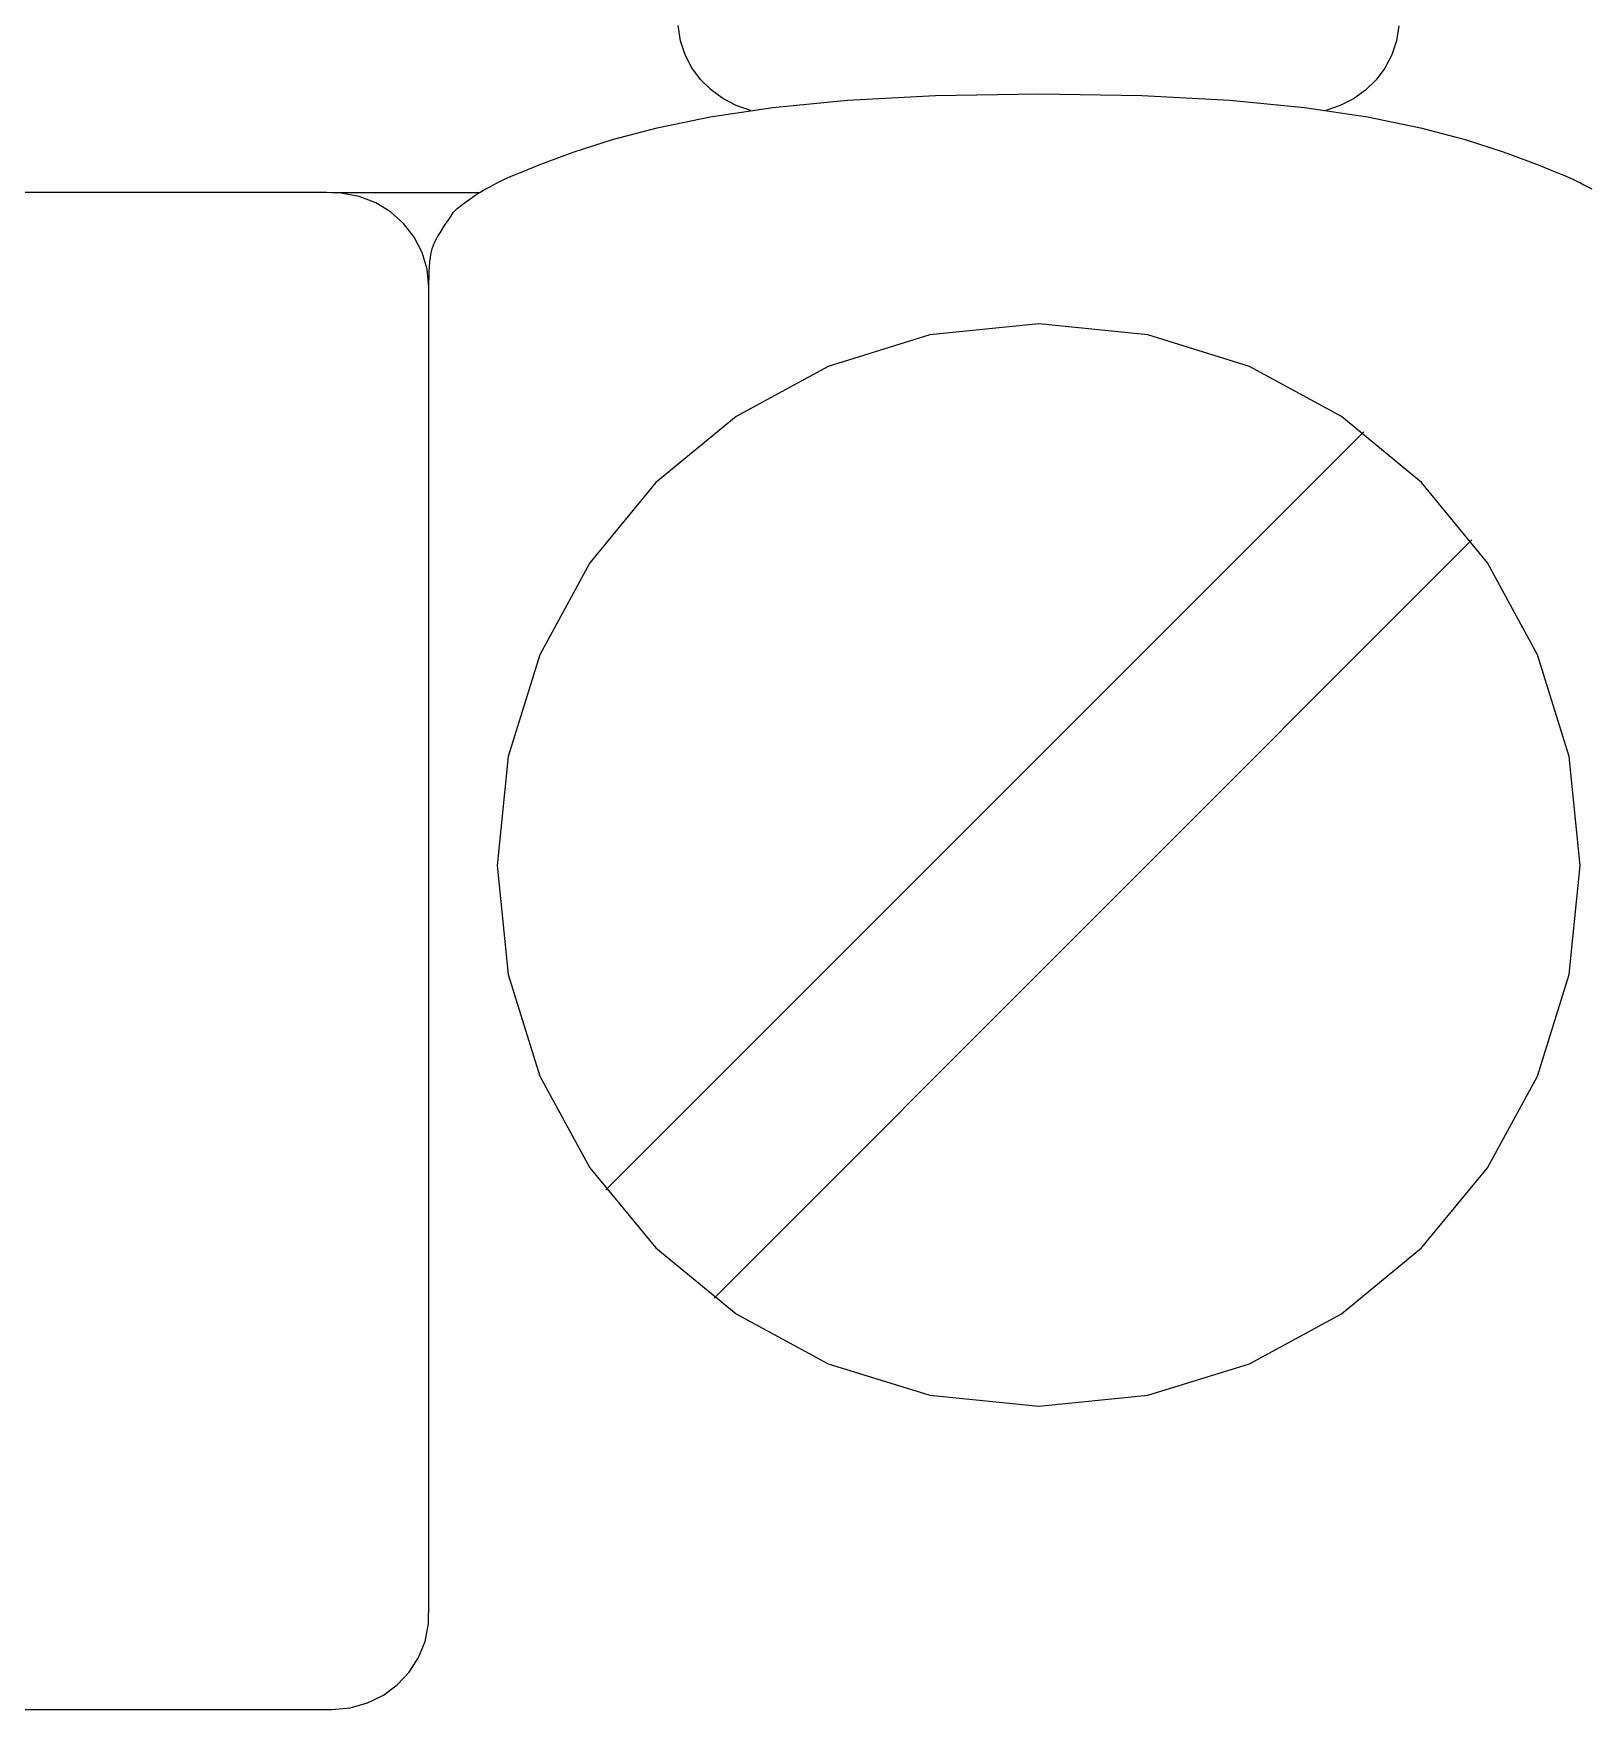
# Model space of a CAD drawing. Extents: x 1 to 47.7, y 0.2 to 35.
# Drawn here: x 35.36 to 35.841, y 10.971 to 11.489 of the extents above; entities that cross this region are included whole.
import ezdxf

# ---------------------------------------------------------------- set-up
doc = ezdxf.new("R2010")
doc.units = 0
doc.header["$MEASUREMENT"] = 0
for name, color, linetype in [('5_1___24__TARGET_LEDS___12', 7, 'CONTINUOUS'), ('6_2___8__INDEPENDENT_INPUT', 7, 'CONTINUOUS'), ('6_3___8__OPTOISO_INDEPENDE', 7, 'CONTINUOUS'), ('6_4___24__OPTOISO_INDEPEND', 7, 'CONTINUOUS'), ('6_5___8__INDEPENDENT_INPUT', 7, 'CONTINUOUS'), ('6_6___8__INDEPENDENT_INPUT', 7, 'CONTINUOUS'), ('6_7___8__OPTOISO_INDEPENDE', 7, 'CONTINUOUS'), ('6_8___8__OPTOISO_INDEPENDE', 7, 'CONTINUOUS')]:
    doc.layers.add(name, color=color, linetype=linetype)

msp = doc.modelspace()

# ---------------------------------------------------------------- linework, layer by layer
at = {"layer": '5_1___24__TARGET_LEDS___12'}
for points in [[(35.58194, 11.46545), (35.57751, 11.46695), (35.57342, 11.46907), (35.56973, 11.47175), (35.56652, 11.47495), (35.56384, 11.47859), (35.56175, 11.48262), (35.56032, 11.48699), (35.5596, 11.49163)], [(35.7823, 11.49161), (35.78157, 11.48695), (35.78012, 11.48257), (35.77801, 11.47853), (35.7753, 11.47488), (35.77205, 11.4717), (35.76833, 11.46902), (35.7642, 11.46692), (35.75972, 11.46545)], [(35.48253, 11.41079), (35.48253, 11.41229), (35.48256, 11.41385), (35.4826, 11.41546), (35.48269, 11.41706), (35.48281, 11.41862), (35.48298, 11.4201), (35.4832, 11.42147), (35.4835, 11.4227), (35.48392, 11.42384), (35.48451, 11.42508), (35.4852, 11.42634), (35.48596, 11.4276), (35.48677, 11.42887), (35.4876, 11.43014), (35.48844, 11.43141), (35.48927, 11.43267), (35.49007, 11.43392), (35.49129, 11.43508), (35.4926, 11.43614), (35.49388, 11.43713), (35.49514, 11.43806), (35.49639, 11.43893), (35.49762, 11.43974), (35.49885, 11.44049), (35.50008, 11.4412), (35.50132, 11.44187), (35.50248, 11.44248), (35.50358, 11.44305), (35.50463, 11.44357), (35.5057, 11.44408), (35.50681, 11.44459), (35.508, 11.44512), (35.50933, 11.44568), (35.51083, 11.4463), (35.51715, 11.44878), (35.52743, 11.45259), (35.53922, 11.45641), (35.55304, 11.46008), (35.56941, 11.46343), (35.58887, 11.46632), (35.61194, 11.46858), (35.63914, 11.47005), (35.67101, 11.47057), (35.70286, 11.47005), (35.73006, 11.46858), (35.75313, 11.46632), (35.77259, 11.46343), (35.78896, 11.46008), (35.80278, 11.45641), (35.81457, 11.45259), (35.82485, 11.44878), (35.83117, 11.4463), (35.83266, 11.44568), (35.83399, 11.44512), (35.83519, 11.44459), (35.8363, 11.44408), (35.83736, 11.44357), (35.83842, 11.44305), (35.83951, 11.44248), (35.84068, 11.44187), (35.84192, 11.4412)], [(35.34978, 10.97128), (35.37829, 10.97128), (35.406, 10.97128), (35.42973, 10.97128), (35.44631, 10.97128), (35.45254, 10.97128), (35.45824, 10.97181), (35.46357, 10.97332), (35.46845, 10.97573), (35.47276, 10.97893), (35.47642, 10.98282), (35.4793, 10.98731), (35.48133, 10.99231), (35.48239, 10.9977), (35.48253, 11.00461), (35.48253, 11.03434), (35.48253, 11.08611), (35.48253, 11.15192), (35.48253, 11.22373), (35.48253, 11.29354), (35.48253, 11.35333), (35.48253, 11.39509), (35.48253, 11.41079), (35.48199, 11.41635), (35.48043, 11.42156), (35.47796, 11.42631), (35.47468, 11.43052), (35.47068, 11.43408), (35.46608, 11.43689), (35.46096, 11.43886), (35.45543, 11.4399), (35.45091, 11.44003), (35.43911, 11.44003), (35.41856, 11.44003), (35.39244, 11.44003), (35.36393, 11.44003), (35.33622, 11.44003)], [(35.45254, 11.44003), (35.49809, 11.44003)], [(35.53723, 11.13184), (35.7715, 11.36611)], [(35.57065, 11.09842), (35.80492, 11.33269)]]:
    msp.add_lwpolyline(points, dxfattribs=at)
msp.add_lwpolyline([(35.50365, 11.23208), (35.50705, 11.19839), (35.5168, 11.16703), (35.53223, 11.13865), (35.55267, 11.11392), (35.57745, 11.09353), (35.60589, 11.07813), (35.63732, 11.0684), (35.67107, 11.065), (35.70477, 11.0684), (35.73616, 11.07813), (35.76457, 11.09353), (35.78933, 11.11392), (35.80976, 11.13865), (35.82519, 11.16703), (35.83494, 11.19839), (35.83834, 11.23208), (35.83494, 11.26578), (35.82519, 11.2972), (35.80976, 11.32564), (35.78933, 11.35043), (35.76457, 11.37089), (35.73616, 11.38635), (35.70477, 11.39612), (35.67107, 11.39953), (35.63732, 11.39612), (35.60589, 11.38635), (35.57745, 11.37089), (35.55267, 11.35043), (35.53223, 11.32564), (35.5168, 11.2972), (35.50705, 11.26578)], close=True, dxfattribs=at)
at = {"layer": '6_2___8__INDEPENDENT_INPUT'}
for points in [[(35.58194, 11.46545), (35.57751, 11.46695), (35.57342, 11.46907), (35.56973, 11.47175), (35.56652, 11.47495), (35.56384, 11.47859), (35.56175, 11.48262), (35.56032, 11.48699), (35.5596, 11.49163)], [(35.7823, 11.49161), (35.78157, 11.48695), (35.78012, 11.48257), (35.77801, 11.47853), (35.7753, 11.47488), (35.77205, 11.4717), (35.76833, 11.46902), (35.7642, 11.46692), (35.75972, 11.46545)], [(35.48253, 11.41079), (35.48253, 11.41229), (35.48256, 11.41385), (35.4826, 11.41546), (35.48269, 11.41706), (35.48281, 11.41862), (35.48298, 11.4201), (35.4832, 11.42147), (35.4835, 11.4227), (35.48392, 11.42384), (35.48451, 11.42508), (35.4852, 11.42634), (35.48596, 11.4276), (35.48677, 11.42887), (35.4876, 11.43014), (35.48844, 11.43141), (35.48927, 11.43267), (35.49007, 11.43392), (35.49129, 11.43508), (35.4926, 11.43614), (35.49388, 11.43713), (35.49514, 11.43806), (35.49639, 11.43893), (35.49762, 11.43974), (35.49885, 11.44049), (35.50008, 11.4412), (35.50132, 11.44187), (35.50248, 11.44248), (35.50358, 11.44305), (35.50463, 11.44357), (35.5057, 11.44408), (35.50681, 11.44459), (35.508, 11.44512), (35.50933, 11.44568), (35.51083, 11.4463), (35.51715, 11.44878), (35.52743, 11.45259), (35.53922, 11.45641), (35.55304, 11.46008), (35.56941, 11.46343), (35.58887, 11.46632), (35.61194, 11.46858), (35.63914, 11.47005), (35.67101, 11.47057), (35.70286, 11.47005), (35.73006, 11.46858), (35.75313, 11.46632), (35.77259, 11.46343), (35.78896, 11.46008), (35.80278, 11.45641), (35.81457, 11.45259), (35.82485, 11.44878), (35.83117, 11.4463), (35.83266, 11.44568), (35.83399, 11.44512), (35.83519, 11.44459), (35.8363, 11.44408), (35.83736, 11.44357), (35.83842, 11.44305), (35.83951, 11.44248), (35.84068, 11.44187), (35.84192, 11.4412)], [(35.34978, 10.97128), (35.37829, 10.97128), (35.406, 10.97128), (35.42973, 10.97128), (35.44631, 10.97128), (35.45254, 10.97128), (35.45824, 10.97181), (35.46357, 10.97332), (35.46845, 10.97573), (35.47276, 10.97893), (35.47642, 10.98282), (35.4793, 10.98731), (35.48133, 10.99231), (35.48239, 10.9977), (35.48253, 11.00461), (35.48253, 11.03434), (35.48253, 11.08611), (35.48253, 11.15192), (35.48253, 11.22373), (35.48253, 11.29354), (35.48253, 11.35333), (35.48253, 11.39509), (35.48253, 11.41079), (35.48199, 11.41635), (35.48043, 11.42156), (35.47796, 11.42631), (35.47468, 11.43052), (35.47068, 11.43408), (35.46608, 11.43689), (35.46096, 11.43886), (35.45543, 11.4399), (35.45091, 11.44003), (35.43911, 11.44003), (35.41856, 11.44003), (35.39244, 11.44003), (35.36393, 11.44003), (35.33622, 11.44003)], [(35.45254, 11.44003), (35.49809, 11.44003)], [(35.53723, 11.13184), (35.7715, 11.36611)], [(35.57065, 11.09842), (35.80492, 11.33269)]]:
    msp.add_lwpolyline(points, dxfattribs=at)
msp.add_lwpolyline([(35.50365, 11.23208), (35.50705, 11.19839), (35.5168, 11.16703), (35.53223, 11.13865), (35.55267, 11.11392), (35.57745, 11.09353), (35.60589, 11.07813), (35.63732, 11.0684), (35.67107, 11.065), (35.70477, 11.0684), (35.73616, 11.07813), (35.76457, 11.09353), (35.78933, 11.11392), (35.80976, 11.13865), (35.82519, 11.16703), (35.83494, 11.19839), (35.83834, 11.23208), (35.83494, 11.26578), (35.82519, 11.2972), (35.80976, 11.32564), (35.78933, 11.35043), (35.76457, 11.37089), (35.73616, 11.38635), (35.70477, 11.39612), (35.67107, 11.39953), (35.63732, 11.39612), (35.60589, 11.38635), (35.57745, 11.37089), (35.55267, 11.35043), (35.53223, 11.32564), (35.5168, 11.2972), (35.50705, 11.26578)], close=True, dxfattribs=at)
at = {"layer": '6_3___8__OPTOISO_INDEPENDE'}
for points in [[(35.58194, 11.46545), (35.57751, 11.46695), (35.57342, 11.46907), (35.56973, 11.47175), (35.56652, 11.47495), (35.56384, 11.47859), (35.56175, 11.48262), (35.56032, 11.48699), (35.5596, 11.49163)], [(35.7823, 11.49161), (35.78157, 11.48695), (35.78012, 11.48257), (35.77801, 11.47853), (35.7753, 11.47488), (35.77205, 11.4717), (35.76833, 11.46902), (35.7642, 11.46692), (35.75972, 11.46545)], [(35.48253, 11.41079), (35.48253, 11.41229), (35.48256, 11.41385), (35.4826, 11.41546), (35.48269, 11.41706), (35.48281, 11.41862), (35.48298, 11.4201), (35.4832, 11.42147), (35.4835, 11.4227), (35.48392, 11.42384), (35.48451, 11.42508), (35.4852, 11.42634), (35.48596, 11.4276), (35.48677, 11.42887), (35.4876, 11.43014), (35.48844, 11.43141), (35.48927, 11.43267), (35.49007, 11.43392), (35.49129, 11.43508), (35.4926, 11.43614), (35.49388, 11.43713), (35.49514, 11.43806), (35.49639, 11.43893), (35.49762, 11.43974), (35.49885, 11.44049), (35.50008, 11.4412), (35.50132, 11.44187), (35.50248, 11.44248), (35.50358, 11.44305), (35.50463, 11.44357), (35.5057, 11.44408), (35.50681, 11.44459), (35.508, 11.44512), (35.50933, 11.44568), (35.51083, 11.4463), (35.51715, 11.44878), (35.52743, 11.45259), (35.53922, 11.45641), (35.55304, 11.46008), (35.56941, 11.46343), (35.58887, 11.46632), (35.61194, 11.46858), (35.63914, 11.47005), (35.67101, 11.47057), (35.70286, 11.47005), (35.73006, 11.46858), (35.75313, 11.46632), (35.77259, 11.46343), (35.78896, 11.46008), (35.80278, 11.45641), (35.81457, 11.45259), (35.82485, 11.44878), (35.83117, 11.4463), (35.83266, 11.44568), (35.83399, 11.44512), (35.83519, 11.44459), (35.8363, 11.44408), (35.83736, 11.44357), (35.83842, 11.44305), (35.83951, 11.44248), (35.84068, 11.44187), (35.84192, 11.4412)], [(35.34978, 10.97128), (35.37829, 10.97128), (35.406, 10.97128), (35.42973, 10.97128), (35.44631, 10.97128), (35.45254, 10.97128), (35.45824, 10.97181), (35.46357, 10.97332), (35.46845, 10.97573), (35.47276, 10.97893), (35.47642, 10.98282), (35.4793, 10.98731), (35.48133, 10.99231), (35.48239, 10.9977), (35.48253, 11.00461), (35.48253, 11.03434), (35.48253, 11.08611), (35.48253, 11.15192), (35.48253, 11.22373), (35.48253, 11.29354), (35.48253, 11.35333), (35.48253, 11.39509), (35.48253, 11.41079), (35.48199, 11.41635), (35.48043, 11.42156), (35.47796, 11.42631), (35.47468, 11.43052), (35.47068, 11.43408), (35.46608, 11.43689), (35.46096, 11.43886), (35.45543, 11.4399), (35.45091, 11.44003), (35.43911, 11.44003), (35.41856, 11.44003), (35.39244, 11.44003), (35.36393, 11.44003), (35.33622, 11.44003)], [(35.45254, 11.44003), (35.49809, 11.44003)], [(35.53723, 11.13184), (35.7715, 11.36611)], [(35.57065, 11.09842), (35.80492, 11.33269)]]:
    msp.add_lwpolyline(points, dxfattribs=at)
msp.add_lwpolyline([(35.50365, 11.23208), (35.50705, 11.19839), (35.5168, 11.16703), (35.53223, 11.13865), (35.55267, 11.11392), (35.57745, 11.09353), (35.60589, 11.07813), (35.63732, 11.0684), (35.67107, 11.065), (35.70477, 11.0684), (35.73616, 11.07813), (35.76457, 11.09353), (35.78933, 11.11392), (35.80976, 11.13865), (35.82519, 11.16703), (35.83494, 11.19839), (35.83834, 11.23208), (35.83494, 11.26578), (35.82519, 11.2972), (35.80976, 11.32564), (35.78933, 11.35043), (35.76457, 11.37089), (35.73616, 11.38635), (35.70477, 11.39612), (35.67107, 11.39953), (35.63732, 11.39612), (35.60589, 11.38635), (35.57745, 11.37089), (35.55267, 11.35043), (35.53223, 11.32564), (35.5168, 11.2972), (35.50705, 11.26578)], close=True, dxfattribs=at)
at = {"layer": '6_4___24__OPTOISO_INDEPEND'}
for points in [[(35.58194, 11.46545), (35.57751, 11.46695), (35.57342, 11.46907), (35.56973, 11.47175), (35.56652, 11.47495), (35.56384, 11.47859), (35.56175, 11.48262), (35.56032, 11.48699), (35.5596, 11.49163)], [(35.7823, 11.49161), (35.78157, 11.48695), (35.78012, 11.48257), (35.77801, 11.47853), (35.7753, 11.47488), (35.77205, 11.4717), (35.76833, 11.46902), (35.7642, 11.46692), (35.75972, 11.46545)], [(35.48253, 11.41079), (35.48253, 11.41229), (35.48256, 11.41385), (35.4826, 11.41546), (35.48269, 11.41706), (35.48281, 11.41862), (35.48298, 11.4201), (35.4832, 11.42147), (35.4835, 11.4227), (35.48392, 11.42384), (35.48451, 11.42508), (35.4852, 11.42634), (35.48596, 11.4276), (35.48677, 11.42887), (35.4876, 11.43014), (35.48844, 11.43141), (35.48927, 11.43267), (35.49007, 11.43392), (35.49129, 11.43508), (35.4926, 11.43614), (35.49388, 11.43713), (35.49514, 11.43806), (35.49639, 11.43893), (35.49762, 11.43974), (35.49885, 11.44049), (35.50008, 11.4412), (35.50132, 11.44187), (35.50248, 11.44248), (35.50358, 11.44305), (35.50463, 11.44357), (35.5057, 11.44408), (35.50681, 11.44459), (35.508, 11.44512), (35.50933, 11.44568), (35.51083, 11.4463), (35.51715, 11.44878), (35.52743, 11.45259), (35.53922, 11.45641), (35.55304, 11.46008), (35.56941, 11.46343), (35.58887, 11.46632), (35.61194, 11.46858), (35.63914, 11.47005), (35.67101, 11.47057), (35.70286, 11.47005), (35.73006, 11.46858), (35.75313, 11.46632), (35.77259, 11.46343), (35.78896, 11.46008), (35.80278, 11.45641), (35.81457, 11.45259), (35.82485, 11.44878), (35.83117, 11.4463), (35.83266, 11.44568), (35.83399, 11.44512), (35.83519, 11.44459), (35.8363, 11.44408), (35.83736, 11.44357), (35.83842, 11.44305), (35.83951, 11.44248), (35.84068, 11.44187), (35.84192, 11.4412)], [(35.34978, 10.97128), (35.37829, 10.97128), (35.406, 10.97128), (35.42973, 10.97128), (35.44631, 10.97128), (35.45254, 10.97128), (35.45824, 10.97181), (35.46357, 10.97332), (35.46845, 10.97573), (35.47276, 10.97893), (35.47642, 10.98282), (35.4793, 10.98731), (35.48133, 10.99231), (35.48239, 10.9977), (35.48253, 11.00461), (35.48253, 11.03434), (35.48253, 11.08611), (35.48253, 11.15192), (35.48253, 11.22373), (35.48253, 11.29354), (35.48253, 11.35333), (35.48253, 11.39509), (35.48253, 11.41079), (35.48199, 11.41635), (35.48043, 11.42156), (35.47796, 11.42631), (35.47468, 11.43052), (35.47068, 11.43408), (35.46608, 11.43689), (35.46096, 11.43886), (35.45543, 11.4399), (35.45091, 11.44003), (35.43911, 11.44003), (35.41856, 11.44003), (35.39244, 11.44003), (35.36393, 11.44003), (35.33622, 11.44003)], [(35.45254, 11.44003), (35.49809, 11.44003)], [(35.53723, 11.13184), (35.7715, 11.36611)], [(35.57065, 11.09842), (35.80492, 11.33269)]]:
    msp.add_lwpolyline(points, dxfattribs=at)
msp.add_lwpolyline([(35.50365, 11.23208), (35.50705, 11.19839), (35.5168, 11.16703), (35.53223, 11.13865), (35.55267, 11.11392), (35.57745, 11.09353), (35.60589, 11.07813), (35.63732, 11.0684), (35.67107, 11.065), (35.70477, 11.0684), (35.73616, 11.07813), (35.76457, 11.09353), (35.78933, 11.11392), (35.80976, 11.13865), (35.82519, 11.16703), (35.83494, 11.19839), (35.83834, 11.23208), (35.83494, 11.26578), (35.82519, 11.2972), (35.80976, 11.32564), (35.78933, 11.35043), (35.76457, 11.37089), (35.73616, 11.38635), (35.70477, 11.39612), (35.67107, 11.39953), (35.63732, 11.39612), (35.60589, 11.38635), (35.57745, 11.37089), (35.55267, 11.35043), (35.53223, 11.32564), (35.5168, 11.2972), (35.50705, 11.26578)], close=True, dxfattribs=at)
at = {"layer": '6_5___8__INDEPENDENT_INPUT'}
for points in [[(35.58194, 11.46545), (35.57751, 11.46695), (35.57342, 11.46907), (35.56973, 11.47175), (35.56652, 11.47495), (35.56384, 11.47859), (35.56175, 11.48262), (35.56032, 11.48699), (35.5596, 11.49163)], [(35.7823, 11.49161), (35.78157, 11.48695), (35.78012, 11.48257), (35.77801, 11.47853), (35.7753, 11.47488), (35.77205, 11.4717), (35.76833, 11.46902), (35.7642, 11.46692), (35.75972, 11.46545)], [(35.48253, 11.41079), (35.48253, 11.41229), (35.48256, 11.41385), (35.4826, 11.41546), (35.48269, 11.41706), (35.48281, 11.41862), (35.48298, 11.4201), (35.4832, 11.42147), (35.4835, 11.4227), (35.48392, 11.42384), (35.48451, 11.42508), (35.4852, 11.42634), (35.48596, 11.4276), (35.48677, 11.42887), (35.4876, 11.43014), (35.48844, 11.43141), (35.48927, 11.43267), (35.49007, 11.43392), (35.49129, 11.43508), (35.4926, 11.43614), (35.49388, 11.43713), (35.49514, 11.43806), (35.49639, 11.43893), (35.49762, 11.43974), (35.49885, 11.44049), (35.50008, 11.4412), (35.50132, 11.44187), (35.50248, 11.44248), (35.50358, 11.44305), (35.50463, 11.44357), (35.5057, 11.44408), (35.50681, 11.44459), (35.508, 11.44512), (35.50933, 11.44568), (35.51083, 11.4463), (35.51715, 11.44878), (35.52743, 11.45259), (35.53922, 11.45641), (35.55304, 11.46008), (35.56941, 11.46343), (35.58887, 11.46632), (35.61194, 11.46858), (35.63914, 11.47005), (35.67101, 11.47057), (35.70286, 11.47005), (35.73006, 11.46858), (35.75313, 11.46632), (35.77259, 11.46343), (35.78896, 11.46008), (35.80278, 11.45641), (35.81457, 11.45259), (35.82485, 11.44878), (35.83117, 11.4463), (35.83266, 11.44568), (35.83399, 11.44512), (35.83519, 11.44459), (35.8363, 11.44408), (35.83736, 11.44357), (35.83842, 11.44305), (35.83951, 11.44248), (35.84068, 11.44187), (35.84192, 11.4412)], [(35.34978, 10.97128), (35.37829, 10.97128), (35.406, 10.97128), (35.42973, 10.97128), (35.44631, 10.97128), (35.45254, 10.97128), (35.45824, 10.97181), (35.46357, 10.97332), (35.46845, 10.97573), (35.47276, 10.97893), (35.47642, 10.98282), (35.4793, 10.98731), (35.48133, 10.99231), (35.48239, 10.9977), (35.48253, 11.00461), (35.48253, 11.03434), (35.48253, 11.08611), (35.48253, 11.15192), (35.48253, 11.22373), (35.48253, 11.29354), (35.48253, 11.35333), (35.48253, 11.39509), (35.48253, 11.41079), (35.48199, 11.41635), (35.48043, 11.42156), (35.47796, 11.42631), (35.47468, 11.43052), (35.47068, 11.43408), (35.46608, 11.43689), (35.46096, 11.43886), (35.45543, 11.4399), (35.45091, 11.44003), (35.43911, 11.44003), (35.41856, 11.44003), (35.39244, 11.44003), (35.36393, 11.44003), (35.33622, 11.44003)], [(35.45254, 11.44003), (35.49809, 11.44003)], [(35.53723, 11.13184), (35.7715, 11.36611)], [(35.57065, 11.09842), (35.80492, 11.33269)]]:
    msp.add_lwpolyline(points, dxfattribs=at)
msp.add_lwpolyline([(35.50365, 11.23208), (35.50705, 11.19839), (35.5168, 11.16703), (35.53223, 11.13865), (35.55267, 11.11392), (35.57745, 11.09353), (35.60589, 11.07813), (35.63732, 11.0684), (35.67107, 11.065), (35.70477, 11.0684), (35.73616, 11.07813), (35.76457, 11.09353), (35.78933, 11.11392), (35.80976, 11.13865), (35.82519, 11.16703), (35.83494, 11.19839), (35.83834, 11.23208), (35.83494, 11.26578), (35.82519, 11.2972), (35.80976, 11.32564), (35.78933, 11.35043), (35.76457, 11.37089), (35.73616, 11.38635), (35.70477, 11.39612), (35.67107, 11.39953), (35.63732, 11.39612), (35.60589, 11.38635), (35.57745, 11.37089), (35.55267, 11.35043), (35.53223, 11.32564), (35.5168, 11.2972), (35.50705, 11.26578)], close=True, dxfattribs=at)
at = {"layer": '6_6___8__INDEPENDENT_INPUT'}
for points in [[(35.58194, 11.46545), (35.57751, 11.46695), (35.57342, 11.46907), (35.56973, 11.47175), (35.56652, 11.47495), (35.56384, 11.47859), (35.56175, 11.48262), (35.56032, 11.48699), (35.5596, 11.49163)], [(35.7823, 11.49161), (35.78157, 11.48695), (35.78012, 11.48257), (35.77801, 11.47853), (35.7753, 11.47488), (35.77205, 11.4717), (35.76833, 11.46902), (35.7642, 11.46692), (35.75972, 11.46545)], [(35.48253, 11.41079), (35.48253, 11.41229), (35.48256, 11.41385), (35.4826, 11.41546), (35.48269, 11.41706), (35.48281, 11.41862), (35.48298, 11.4201), (35.4832, 11.42147), (35.4835, 11.4227), (35.48392, 11.42384), (35.48451, 11.42508), (35.4852, 11.42634), (35.48596, 11.4276), (35.48677, 11.42887), (35.4876, 11.43014), (35.48844, 11.43141), (35.48927, 11.43267), (35.49007, 11.43392), (35.49129, 11.43508), (35.4926, 11.43614), (35.49388, 11.43713), (35.49514, 11.43806), (35.49639, 11.43893), (35.49762, 11.43974), (35.49885, 11.44049), (35.50008, 11.4412), (35.50132, 11.44187), (35.50248, 11.44248), (35.50358, 11.44305), (35.50463, 11.44357), (35.5057, 11.44408), (35.50681, 11.44459), (35.508, 11.44512), (35.50933, 11.44568), (35.51083, 11.4463), (35.51715, 11.44878), (35.52743, 11.45259), (35.53922, 11.45641), (35.55304, 11.46008), (35.56941, 11.46343), (35.58887, 11.46632), (35.61194, 11.46858), (35.63914, 11.47005), (35.67101, 11.47057), (35.70286, 11.47005), (35.73006, 11.46858), (35.75313, 11.46632), (35.77259, 11.46343), (35.78896, 11.46008), (35.80278, 11.45641), (35.81457, 11.45259), (35.82485, 11.44878), (35.83117, 11.4463), (35.83266, 11.44568), (35.83399, 11.44512), (35.83519, 11.44459), (35.8363, 11.44408), (35.83736, 11.44357), (35.83842, 11.44305), (35.83951, 11.44248), (35.84068, 11.44187), (35.84192, 11.4412)], [(35.34978, 10.97128), (35.37829, 10.97128), (35.406, 10.97128), (35.42973, 10.97128), (35.44631, 10.97128), (35.45254, 10.97128), (35.45824, 10.97181), (35.46357, 10.97332), (35.46845, 10.97573), (35.47276, 10.97893), (35.47642, 10.98282), (35.4793, 10.98731), (35.48133, 10.99231), (35.48239, 10.9977), (35.48253, 11.00461), (35.48253, 11.03434), (35.48253, 11.08611), (35.48253, 11.15192), (35.48253, 11.22373), (35.48253, 11.29354), (35.48253, 11.35333), (35.48253, 11.39509), (35.48253, 11.41079), (35.48199, 11.41635), (35.48043, 11.42156), (35.47796, 11.42631), (35.47468, 11.43052), (35.47068, 11.43408), (35.46608, 11.43689), (35.46096, 11.43886), (35.45543, 11.4399), (35.45091, 11.44003), (35.43911, 11.44003), (35.41856, 11.44003), (35.39244, 11.44003), (35.36393, 11.44003), (35.33622, 11.44003)], [(35.45254, 11.44003), (35.49809, 11.44003)], [(35.53723, 11.13184), (35.7715, 11.36611)], [(35.57065, 11.09842), (35.80492, 11.33269)]]:
    msp.add_lwpolyline(points, dxfattribs=at)
msp.add_lwpolyline([(35.50365, 11.23208), (35.50705, 11.19839), (35.5168, 11.16703), (35.53223, 11.13865), (35.55267, 11.11392), (35.57745, 11.09353), (35.60589, 11.07813), (35.63732, 11.0684), (35.67107, 11.065), (35.70477, 11.0684), (35.73616, 11.07813), (35.76457, 11.09353), (35.78933, 11.11392), (35.80976, 11.13865), (35.82519, 11.16703), (35.83494, 11.19839), (35.83834, 11.23208), (35.83494, 11.26578), (35.82519, 11.2972), (35.80976, 11.32564), (35.78933, 11.35043), (35.76457, 11.37089), (35.73616, 11.38635), (35.70477, 11.39612), (35.67107, 11.39953), (35.63732, 11.39612), (35.60589, 11.38635), (35.57745, 11.37089), (35.55267, 11.35043), (35.53223, 11.32564), (35.5168, 11.2972), (35.50705, 11.26578)], close=True, dxfattribs=at)
at = {"layer": '6_7___8__OPTOISO_INDEPENDE'}
for points in [[(35.58194, 11.46545), (35.57751, 11.46695), (35.57342, 11.46907), (35.56973, 11.47175), (35.56652, 11.47495), (35.56384, 11.47859), (35.56175, 11.48262), (35.56032, 11.48699), (35.5596, 11.49163)], [(35.7823, 11.49161), (35.78157, 11.48695), (35.78012, 11.48257), (35.77801, 11.47853), (35.7753, 11.47488), (35.77205, 11.4717), (35.76833, 11.46902), (35.7642, 11.46692), (35.75972, 11.46545)], [(35.48253, 11.41079), (35.48253, 11.41229), (35.48256, 11.41385), (35.4826, 11.41546), (35.48269, 11.41706), (35.48281, 11.41862), (35.48298, 11.4201), (35.4832, 11.42147), (35.4835, 11.4227), (35.48392, 11.42384), (35.48451, 11.42508), (35.4852, 11.42634), (35.48596, 11.4276), (35.48677, 11.42887), (35.4876, 11.43014), (35.48844, 11.43141), (35.48927, 11.43267), (35.49007, 11.43392), (35.49129, 11.43508), (35.4926, 11.43614), (35.49388, 11.43713), (35.49514, 11.43806), (35.49639, 11.43893), (35.49762, 11.43974), (35.49885, 11.44049), (35.50008, 11.4412), (35.50132, 11.44187), (35.50248, 11.44248), (35.50358, 11.44305), (35.50463, 11.44357), (35.5057, 11.44408), (35.50681, 11.44459), (35.508, 11.44512), (35.50933, 11.44568), (35.51083, 11.4463), (35.51715, 11.44878), (35.52743, 11.45259), (35.53922, 11.45641), (35.55304, 11.46008), (35.56941, 11.46343), (35.58887, 11.46632), (35.61194, 11.46858), (35.63914, 11.47005), (35.67101, 11.47057), (35.70286, 11.47005), (35.73006, 11.46858), (35.75313, 11.46632), (35.77259, 11.46343), (35.78896, 11.46008), (35.80278, 11.45641), (35.81457, 11.45259), (35.82485, 11.44878), (35.83117, 11.4463), (35.83266, 11.44568), (35.83399, 11.44512), (35.83519, 11.44459), (35.8363, 11.44408), (35.83736, 11.44357), (35.83842, 11.44305), (35.83951, 11.44248), (35.84068, 11.44187), (35.84192, 11.4412)], [(35.34978, 10.97128), (35.37829, 10.97128), (35.406, 10.97128), (35.42973, 10.97128), (35.44631, 10.97128), (35.45254, 10.97128), (35.45824, 10.97181), (35.46357, 10.97332), (35.46845, 10.97573), (35.47276, 10.97893), (35.47642, 10.98282), (35.4793, 10.98731), (35.48133, 10.99231), (35.48239, 10.9977), (35.48253, 11.00461), (35.48253, 11.03434), (35.48253, 11.08611), (35.48253, 11.15192), (35.48253, 11.22373), (35.48253, 11.29354), (35.48253, 11.35333), (35.48253, 11.39509), (35.48253, 11.41079), (35.48199, 11.41635), (35.48043, 11.42156), (35.47796, 11.42631), (35.47468, 11.43052), (35.47068, 11.43408), (35.46608, 11.43689), (35.46096, 11.43886), (35.45543, 11.4399), (35.45091, 11.44003), (35.43911, 11.44003), (35.41856, 11.44003), (35.39244, 11.44003), (35.36393, 11.44003), (35.33622, 11.44003)], [(35.45254, 11.44003), (35.49809, 11.44003)], [(35.53723, 11.13184), (35.7715, 11.36611)], [(35.57065, 11.09842), (35.80492, 11.33269)]]:
    msp.add_lwpolyline(points, dxfattribs=at)
msp.add_lwpolyline([(35.50365, 11.23208), (35.50705, 11.19839), (35.5168, 11.16703), (35.53223, 11.13865), (35.55267, 11.11392), (35.57745, 11.09353), (35.60589, 11.07813), (35.63732, 11.0684), (35.67107, 11.065), (35.70477, 11.0684), (35.73616, 11.07813), (35.76457, 11.09353), (35.78933, 11.11392), (35.80976, 11.13865), (35.82519, 11.16703), (35.83494, 11.19839), (35.83834, 11.23208), (35.83494, 11.26578), (35.82519, 11.2972), (35.80976, 11.32564), (35.78933, 11.35043), (35.76457, 11.37089), (35.73616, 11.38635), (35.70477, 11.39612), (35.67107, 11.39953), (35.63732, 11.39612), (35.60589, 11.38635), (35.57745, 11.37089), (35.55267, 11.35043), (35.53223, 11.32564), (35.5168, 11.2972), (35.50705, 11.26578)], close=True, dxfattribs=at)
at = {"layer": '6_8___8__OPTOISO_INDEPENDE'}
for points in [[(35.58194, 11.46545), (35.57751, 11.46695), (35.57342, 11.46907), (35.56973, 11.47175), (35.56652, 11.47495), (35.56384, 11.47859), (35.56175, 11.48262), (35.56032, 11.48699), (35.5596, 11.49163)], [(35.7823, 11.49161), (35.78157, 11.48695), (35.78012, 11.48257), (35.77801, 11.47853), (35.7753, 11.47488), (35.77205, 11.4717), (35.76833, 11.46902), (35.7642, 11.46692), (35.75972, 11.46545)], [(35.48253, 11.41079), (35.48253, 11.41229), (35.48256, 11.41385), (35.4826, 11.41546), (35.48269, 11.41706), (35.48281, 11.41862), (35.48298, 11.4201), (35.4832, 11.42147), (35.4835, 11.4227), (35.48392, 11.42384), (35.48451, 11.42508), (35.4852, 11.42634), (35.48596, 11.4276), (35.48677, 11.42887), (35.4876, 11.43014), (35.48844, 11.43141), (35.48927, 11.43267), (35.49007, 11.43392), (35.49129, 11.43508), (35.4926, 11.43614), (35.49388, 11.43713), (35.49514, 11.43806), (35.49639, 11.43893), (35.49762, 11.43974), (35.49885, 11.44049), (35.50008, 11.4412), (35.50132, 11.44187), (35.50248, 11.44248), (35.50358, 11.44305), (35.50463, 11.44357), (35.5057, 11.44408), (35.50681, 11.44459), (35.508, 11.44512), (35.50933, 11.44568), (35.51083, 11.4463), (35.51715, 11.44878), (35.52743, 11.45259), (35.53922, 11.45641), (35.55304, 11.46008), (35.56941, 11.46343), (35.58887, 11.46632), (35.61194, 11.46858), (35.63914, 11.47005), (35.67101, 11.47057), (35.70286, 11.47005), (35.73006, 11.46858), (35.75313, 11.46632), (35.77259, 11.46343), (35.78896, 11.46008), (35.80278, 11.45641), (35.81457, 11.45259), (35.82485, 11.44878), (35.83117, 11.4463), (35.83266, 11.44568), (35.83399, 11.44512), (35.83519, 11.44459), (35.8363, 11.44408), (35.83736, 11.44357), (35.83842, 11.44305), (35.83951, 11.44248), (35.84068, 11.44187), (35.84192, 11.4412)], [(35.34978, 10.97128), (35.37829, 10.97128), (35.406, 10.97128), (35.42973, 10.97128), (35.44631, 10.97128), (35.45254, 10.97128), (35.45824, 10.97181), (35.46357, 10.97332), (35.46845, 10.97573), (35.47276, 10.97893), (35.47642, 10.98282), (35.4793, 10.98731), (35.48133, 10.99231), (35.48239, 10.9977), (35.48253, 11.00461), (35.48253, 11.03434), (35.48253, 11.08611), (35.48253, 11.15192), (35.48253, 11.22373), (35.48253, 11.29354), (35.48253, 11.35333), (35.48253, 11.39509), (35.48253, 11.41079), (35.48199, 11.41635), (35.48043, 11.42156), (35.47796, 11.42631), (35.47468, 11.43052), (35.47068, 11.43408), (35.46608, 11.43689), (35.46096, 11.43886), (35.45543, 11.4399), (35.45091, 11.44003), (35.43911, 11.44003), (35.41856, 11.44003), (35.39244, 11.44003), (35.36393, 11.44003), (35.33622, 11.44003)], [(35.45254, 11.44003), (35.49809, 11.44003)], [(35.53723, 11.13184), (35.7715, 11.36611)], [(35.57065, 11.09842), (35.80492, 11.33269)]]:
    msp.add_lwpolyline(points, dxfattribs=at)
msp.add_lwpolyline([(35.50365, 11.23208), (35.50705, 11.19839), (35.5168, 11.16703), (35.53223, 11.13865), (35.55267, 11.11392), (35.57745, 11.09353), (35.60589, 11.07813), (35.63732, 11.0684), (35.67107, 11.065), (35.70477, 11.0684), (35.73616, 11.07813), (35.76457, 11.09353), (35.78933, 11.11392), (35.80976, 11.13865), (35.82519, 11.16703), (35.83494, 11.19839), (35.83834, 11.23208), (35.83494, 11.26578), (35.82519, 11.2972), (35.80976, 11.32564), (35.78933, 11.35043), (35.76457, 11.37089), (35.73616, 11.38635), (35.70477, 11.39612), (35.67107, 11.39953), (35.63732, 11.39612), (35.60589, 11.38635), (35.57745, 11.37089), (35.55267, 11.35043), (35.53223, 11.32564), (35.5168, 11.2972), (35.50705, 11.26578)], close=True, dxfattribs=at)

doc.saveas('drawing.dxf')
